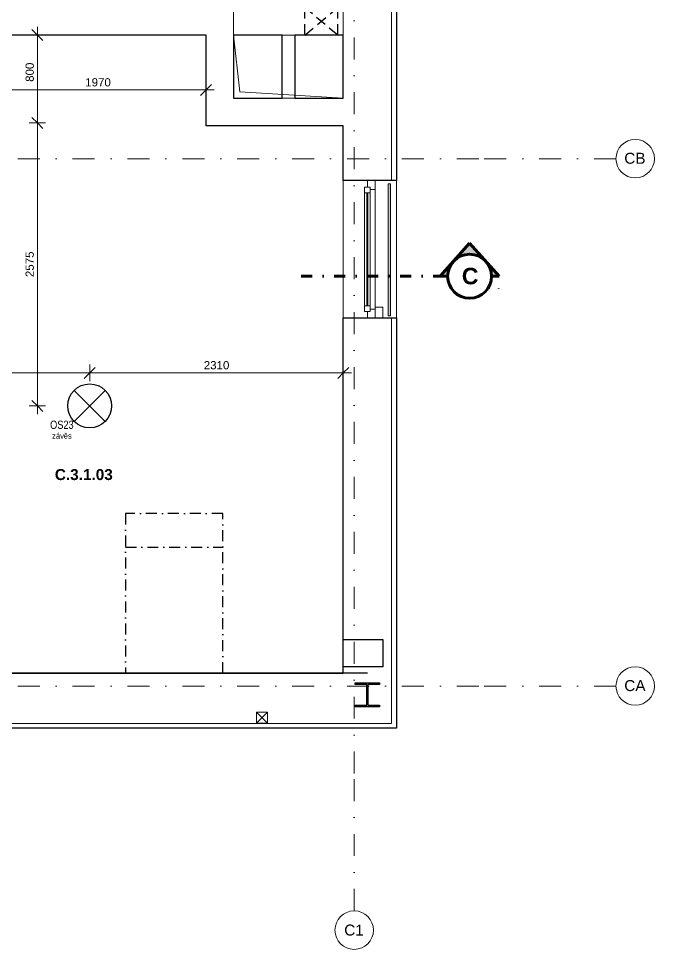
# Model space of a CAD drawing. Header units: millimetres. Extents: x -48393 to -1543, y -7799 to 13735.
# Drawn here: x -26393 to -20600, y -7799 to 673 of the extents above; entities that cross this region are included whole.
import ezdxf

# ---------------------------------------------------------------- set-up
doc = ezdxf.new("R2010")
doc.units = ezdxf.units.MM
for name, pattern in [('HA_Dash_3mm-S1mm', [150, 100, -50]), ('HA_DashDot_10mm-S3mm', [500, 200, -150, 0, -150]), ('HA_DashDot_4mm-S1mm', [200, 100, -50, 0, -50]), ('HA_DashDot_6mm-S2mm', [300, 100, -100, 0, -100])]:
    doc.linetypes.add(name, pattern=pattern)
for name, color, linetype, lineweight in [('-UNDERLAY_A-AREA-____-OTLN', 9, 'Continuous', 25), ('-UNDERLAY_A-FLOR-HRAL-OTLN', 9, 'Continuous', 9), ('-UNDERLAY_A-GENM-____-OTLN', 9, 'Continuous', 9), ('A-____-____-DIMS', 9, 'Continuous', 5), ('A-____-____-DIMS-50', 9, 'Continuous', 5), ('A-AREA-____-IDEN', 9, 'Continuous', 9), ('A-COLS-____-MCUT', 9, 'Continuous', 25), ('A-DETL-GENF-OTLN', 9, 'Continuous', 9), ('A-FLOR-____-MCUT', 9, 'Continuous', 25), ('A-FLOR-____-OTLN', 9, 'Continuous', 9), ('A-FLOR-____-OVHD', 9, 'HA_DashDot_4mm-S1mm', 25), ('A-GENM-____-MCUT', 9, 'HA_Dash_3mm-S1mm', 25), ('A-GENM-____-OTLN', 9, 'Continuous', 9), ('A-GLAZ-____-MCUT', 9, 'Continuous', 5), ('A-GLAZ-____-OTLN', 9, 'Continuous', 5), ('A-WALL-____-MCUT', 9, 'Continuous', 9), ('A-WALL-____-OTLN', 9, 'Continuous', 9), ('E-LITE-EQPM-IDEN', 9, 'Continuous', 9), ('E-LITE-EQPM-OTLN', 9, 'Continuous', 9), ('G-____-____-SYMB', 9, 'Continuous', 5), ('G-____-____-TEXT', 9, 'Continuous', 5), ('I-WALL-____-MCUT', 9, 'Continuous', 25), ('M-HVAC-DUCT-OTLN', 9, 'Continuous', 9), ('S-GRID-____-IDEN', 9, 'Continuous', 9), ('S-GRID-____-OTLN', 9, 'Continuous', 5)]:
    doc.layers.add(name, color=color, linetype=linetype, lineweight=lineweight)
doc.styles.add('Arial', font='arial.ttf', dxfattribs={"height": 100})
doc.styles.add('Arial_1', font='arial.ttf', dxfattribs={"height": 75})
doc.styles.add('Arial_2', font='arial.ttf', dxfattribs={"width": 0.8, "height": 75})
doc.styles.add('Arial_3', font='arial.ttf', dxfattribs={"height": 50})
doc.styles.add('Arial_B', font='arialbd.ttf', dxfattribs={"height": 100})
doc.styles.add('Arial_B_1', font='arialbd.ttf', dxfattribs={"height": 150})
doc.dimstyles.new('Inner_Dimensions', dxfattribs={"dimscale": 304.8, "dimtxt": 76.519455, "dimasz": 0.328084, "dimexe": 0.246063, "dimexo": 0.0625, "dimgap": 0.032808, "dimtad": 1, "dimdec": 0, "dimzin": 0, "dimdsep": 46, "dimtxsty": 'Arial_1', "dimblk1": 'OBLIQUE', "dimblk2": 'OBLIQUE', "dimsah": 1, "dimcen": 0.09, "dimdle": 0.246063, "dimazin": 0, "dimtfac": 1, "dimtdec": 4, "dimtix": 1, "dimtmove": 0, "dimatfit": 3, "dimfxl": 0.246063, "dimfxlon": 1, "dimtvp": 1, "dimtolj": 1, "dimtzin": 0, "dimlwd": 9, "dimlwe": 9, "dimarcsym": 2})
doc.dimstyles.new('Inner_Dimensions_1', dxfattribs={"dimscale": 304.8, "dimtxt": 76.519455, "dimasz": 0.328084, "dimexe": 0.246063, "dimexo": 0.0625, "dimgap": 0.032808, "dimtad": 1, "dimdec": 0, "dimzin": 0, "dimdsep": 46, "dimtxsty": 'Arial_1', "dimblk1": 'OBLIQUE', "dimblk2": 'OBLIQUE', "dimsah": 1, "dimcen": 0.09, "dimdle": 0.246063, "dimazin": 0, "dimtfac": 1, "dimtdec": 4, "dimtix": 1, "dimtmove": 2, "dimatfit": 3, "dimfxl": 0.246063, "dimfxlon": 1, "dimtvp": 1, "dimtolj": 1, "dimtzin": 0, "dimlwd": 9, "dimlwe": 9, "dimarcsym": 2})

# ---------------------------------------------------------------- blocks, each defined once
blk = doc.blocks.new('BD Libus_IFC_ifc-1-DPS_3NP-C')
at = {"layer": 'A-COLS-____-MCUT', "color": 7}
for p, q in [((-23324.9, -5387.8), (-23324.9, -5371.8)), ((-23324.9, -5371.8), (-23104.9, -5371.8)), ((-23219.7, -5387.8), (-23324.9, -5387.8)), ((-23219.7, -5575.8), (-23219.7, -5387.8)), ((-23104.9, -5387.8), (-23210.2, -5387.8)), ((-23210.2, -5387.8), (-23210.2, -5575.8)), ((-23104.9, -5371.8), (-23104.9, -5387.8)), ((-23324.9, -5591.8), (-23324.9, -5575.8)), ((-23324.9, -5575.8), (-23219.7, -5575.8)), ((-23210.2, -5575.8), (-23104.9, -5575.8)), ((-23104.9, -5575.8), (-23104.9, -5591.8)), ((-23104.9, -5591.8), (-23324.9, -5591.8))]:
    blk.add_line(p, q, dxfattribs=at)
at = {"layer": 'A-GENM-____-MCUT', "color": 7, "linetype": 'Continuous'}
for p, q in [((-23324.9, -5387.8), (-23324.9, -5371.8)), ((-23324.9, -5371.8), (-23104.9, -5371.8)), ((-23219.7, -5387.8), (-23324.9, -5387.8)), ((-23219.7, -5575.8), (-23219.7, -5387.8)), ((-23104.9, -5387.8), (-23210.2, -5387.8)), ((-23210.2, -5387.8), (-23210.2, -5575.8)), ((-23104.9, -5371.8), (-23104.9, -5387.8)), ((-23324.9, -5591.8), (-23324.9, -5575.8)), ((-23324.9, -5575.8), (-23219.7, -5575.8)), ((-23210.2, -5575.8), (-23104.9, -5575.8)), ((-23104.9, -5575.8), (-23104.9, -5591.8)), ((-23104.9, -5591.8), (-23324.9, -5591.8))]:
    blk.add_line(p, q, dxfattribs=at)
blk = doc.blocks.new('Railing - Railing-1635921-DPS_3NP-C')
at = {"layer": '-UNDERLAY_A-FLOR-HRAL-OTLN'}
blk.add_hatch(color=256, dxfattribs=at).paths.add_polyline_path([(-23024.9, -2031.8), (-23004.9, -2031.8), (-23004.9, -831.8), (-23024.9, -831.8)])
for p, q in [((-23024.9, -831.8), (-23004.9, -831.8)), ((-23024.9, -831.8), (-23024.9, -2031.8)), ((-23004.9, -2031.8), (-23004.9, -831.8)), ((-23004.9, -2031.8), (-23024.9, -2031.8))]:
    blk.add_line(p, q, dxfattribs=at)
blk = doc.blocks.new('HA_GM_Opening_Rectangle_WallBased - Default-2067239-DPS_3NP-C')
at = {"layer": 'A-GENM-____-MCUT'}
for p, q in [((275, 125), (-25, -125)), ((-25, 125), (275, -125)), ((-25, 125), (-25, -125)), ((-25, 125), (275, 125)), ((275, 125), (275, -125)), ((-25, -125), (275, -125))]:
    blk.add_line(p, q, dxfattribs=at)
blk = doc.blocks.new('HA_LF_GenericSymbol - OS23_pokoje-1614891-DPS_3NP-C')
at = {"layer": 'E-LITE-EQPM-OTLN', "color": 11, "lineweight": 25}
for p, q in [((141.4, 141.4), (-141.4, -141.4)), ((-141.4, 141.4), (141.4, -141.4))]:
    blk.add_line(p, q, dxfattribs=at)
blk.add_circle((0, 0), 200, dxfattribs=at)
blk = doc.blocks.new('HA_WD_SinglePanel - 1250x2100-2009252-DPS_3NP-C')
at = {"layer": 'A-GLAZ-____-MCUT'}
for p, q in [((-625, 70), (-545, 70)), ((-565, 0), (-625, 0)), ((-565, -25), (-565, 25)), ((-565, 25), (-515, 25)), ((-545, 70), (-545, 25)), ((-515, 25), (-515, -25)), ((515, 5), (-515, 5)), ((515, -25), (515, 25)), ((515, 25), (565, 25)), ((545, 25), (545, 70)), ((545, 70), (625, 70)), ((565, 25), (565, -25)), ((625, 0), (565, 0)), ((-515, -25), (-565, -25)), ((515, -5), (-515, -5)), ((565, -25), (515, -25))]:
    blk.add_line(p, q, dxfattribs=at)
at = {"layer": 'A-GLAZ-____-OTLN'}
for p, q in [((-565, 25), (-565, -25)), ((-565, 25), (565, 25)), ((-545, 70), (545, 70)), ((515, 25), (-515, 25)), ((565, 25), (565, -25)), ((565, -25), (-565, -25)), ((515, -25), (-515, -25))]:
    blk.add_line(p, q, dxfattribs=at)
blk = doc.blocks.new('HA_GM_Shaft_Rectangle - Default-2056145-DPS_3NP-C')
at = {"layer": 'A-DETL-GENF-OTLN'}
for p, q in [((57.5, -57.5), (575, 0)), ((0, -1000), (57.5, -57.5))]:
    blk.add_line(p, q, dxfattribs=at)
at = {"layer": 'A-GENM-____-OTLN'}
for p, q in [((0, -1000), (0, 0)), ((0, 0), (575, 0)), ((575, 0), (575, -1000)), ((575, -1000), (0, -1000))]:
    blk.add_line(p, q, dxfattribs=at)
blk = doc.blocks.new('VĚNEC OSA C1 - VĚNEC OSA C1-2082253-DPS_3NP-C')
at = {"layer": 'A-FLOR-____-MCUT'}
for p, q in [((-23434.9, -5226.8), (-23434.9, -4976.8)), ((-23434.9, -4976.8), (-23074.9, -4976.8)), ((-23074.9, -4976.8), (-23074.9, -5226.8)), ((-23074.9, -5226.8), (-23434.9, -5226.8))]:
    blk.add_line(p, q, dxfattribs=at)
at = {"layer": 'A-FLOR-____-OTLN'}
for p, q in [((-23434.9, -801.8), (-23434.9, -2051.8)), ((-23144.9, -1953.8), (-23074.9, -1953.8)), ((-23074.9, -2051.8), (-23074.9, -1953.8))]:
    blk.add_line(p, q, dxfattribs=at)
blk = doc.blocks.new('Grid - Radius 3_5mm-353793-DPS_3NP-C')
at = {"layer": 'S-GRID-____-IDEN'}
blk.add_circle((0, 0), 3.5, dxfattribs=at)
blk = doc.blocks.new('DIMBLOCK66-DPS_3NP-C')
at = {"layer": 'A-____-____-DIMS-50', "lineweight": 9, "transparency": 16777216}
for p, q in [((-26654.9, -51.4), (-26654.9, 98.6)), ((-24684.9, 98.6), (-24684.9, -51.4)), ((-24684.9, 23.6), (-24684.9, 98.6)), ((-26654.9, 23.6), (-26704.9, -26.4)), ((-26654.9, 23.6), (-26604.9, 73.6)), ((-26654.9, 23.6), (-24609.9, 23.6)), ((-26654.9, 23.6), (-26654.9, -51.4)), ((-24684.9, 23.6), (-24734.9, -26.4)), ((-24684.9, 23.6), (-24634.9, 73.6))]:
    blk.add_line(p, q, dxfattribs=at)
at = {"layer": 'A-____-____-DIMS-50', "color": 0, "lineweight": 9, "transparency": 16777216, "insert": (-25785.3, 131), "char_height": 75, "width": 276.883, "attachment_point": 1, "line_spacing_factor": 0.941778, "style": 'Arial_1'}
blk.add_mtext('1970', dxfattribs=at)
blk = doc.blocks.new('_Oblique')
at = {"color": 0, "linetype": 'ByBlock', "lineweight": -2}
blk.add_line((-0.5, -0.5), (0.5, 0.5), dxfattribs=at)
blk = doc.blocks.new('DIMBLOCK67-DPS_3NP-C')
at = {"layer": 'A-____-____-DIMS-50', "lineweight": 9, "transparency": 16777216}
for p, q in [((-26221.7, -276.8), (-26271.7, -226.8)), ((-26296.7, -276.8), (-26146.7, -276.8)), ((-26221.7, -276.8), (-26296.7, -276.8)), ((-26221.7, -2926.8), (-26221.7, -276.8)), ((-26221.7, -276.8), (-26171.7, -326.8)), ((-26146.7, -2851.8), (-26296.7, -2851.8)), ((-26221.7, -2851.8), (-26271.7, -2801.8)), ((-26221.7, -2851.8), (-26171.7, -2901.8)), ((-26221.7, -2851.8), (-26146.7, -2851.8))]:
    blk.add_line(p, q, dxfattribs=at)
at = {"layer": 'A-____-____-DIMS-50', "color": 0, "lineweight": 9, "transparency": 16777216, "insert": (-26329.1, -1679.7), "char_height": 75, "width": 276.883, "attachment_point": 1, "rotation": 90, "line_spacing_factor": 0.941778, "style": 'Arial_1'}
blk.add_mtext('2575', dxfattribs=at)
blk = doc.blocks.new('DIMBLOCK68-DPS_3NP-C')
at = {"layer": 'A-____-____-DIMS-50', "lineweight": 9, "transparency": 16777216}
for p, q in [((-26221.7, -276.8), (-26221.7, 598.2)), ((-26296.7, 523.2), (-26146.7, 523.2)), ((-26221.7, 523.2), (-26296.7, 523.2)), ((-26221.7, 523.2), (-26271.7, 573.2)), ((-26221.7, 523.2), (-26171.7, 473.2)), ((-26221.7, -276.8), (-26271.7, -226.8)), ((-26296.7, -276.8), (-26146.7, -276.8)), ((-26221.7, -276.8), (-26296.7, -276.8)), ((-26221.7, -276.8), (-26171.7, -326.8))]:
    blk.add_line(p, q, dxfattribs=at)
at = {"layer": 'A-____-____-DIMS-50', "color": 0, "lineweight": 9, "transparency": 16777216, "insert": (-26329.1, 97.8), "char_height": 75, "width": 207.662, "attachment_point": 1, "rotation": 90, "line_spacing_factor": 0.941778, "style": 'Arial_1'}
blk.add_mtext('800', dxfattribs=at)
blk = doc.blocks.new('DIMBLOCK69-DPS_3NP-C')
at = {"layer": 'A-____-____-DIMS-50', "lineweight": 9, "transparency": 16777216}
for p, q in [((-28049.9, -2476.4), (-28049.9, -2626.4)), ((-28049.9, -2551.4), (-28049.9, -2476.4)), ((-28049.9, -2551.4), (-27999.9, -2501.4)), ((-25744.9, -2626.4), (-25744.9, -2476.4)), ((-25744.9, -2551.4), (-25694.9, -2501.4)), ((-28124.9, -2551.4), (-25744.9, -2551.4)), ((-28049.9, -2551.4), (-28099.9, -2601.4)), ((-25744.9, -2551.4), (-25794.9, -2601.4)), ((-25744.9, -2551.4), (-25744.9, -2626.4))]:
    blk.add_line(p, q, dxfattribs=at)
at = {"layer": 'A-____-____-DIMS-50', "color": 0, "lineweight": 9, "transparency": 16777216, "insert": (-27012.8, -2444), "char_height": 75, "width": 276.883, "attachment_point": 1, "line_spacing_factor": 0.941778, "style": 'Arial_1'}
blk.add_mtext('2305', dxfattribs=at)
blk = doc.blocks.new('DIMBLOCK70-DPS_3NP-C')
at = {"layer": 'A-____-____-DIMS-50', "lineweight": 9, "transparency": 16777216}
for p, q in [((-25744.9, -2626.4), (-25744.9, -2476.4)), ((-25744.9, -2551.4), (-25694.9, -2501.4)), ((-23434.9, -2476.4), (-23434.9, -2626.4)), ((-23434.9, -2551.4), (-23434.9, -2476.4)), ((-23434.9, -2551.4), (-23384.9, -2501.4)), ((-25744.9, -2551.4), (-25794.9, -2601.4)), ((-25744.9, -2551.4), (-23359.9, -2551.4)), ((-25744.9, -2551.4), (-25744.9, -2626.4)), ((-23434.9, -2551.4), (-23484.9, -2601.4))]:
    blk.add_line(p, q, dxfattribs=at)
at = {"layer": 'A-____-____-DIMS-50', "color": 0, "lineweight": 9, "transparency": 16777216, "insert": (-24705.3, -2444), "char_height": 75, "width": 276.883, "attachment_point": 1, "line_spacing_factor": 0.941778, "style": 'Arial_1'}
blk.add_mtext('2310', dxfattribs=at)
blk = doc.blocks.new('Section - With Sheet Number-366786-DPS_3NP-C')
at = {"layer": 'G-____-____-SYMB'}
h = blk.add_hatch(color=256, dxfattribs=at)
edge = h.paths.add_edge_path()
edge.add_line((1.37, 0), (0, 0))
edge.add_arc((-4, 0), 4, 0, 180)
edge.add_line((-8, 0), (-9.37, 0))
edge.add_line((-9.37, 0), (-4, 6))
edge.add_line((-4, 6), (1.37, 0))
at = {"layer": 'G-____-____-SYMB', "lineweight": 100}
for p, q in [((-4, 6), (-9.37, 0)), ((1.37, 0), (-4, 6)), ((-9.37, 0), (-8, 0)), ((0, 0), (1.37, 0))]:
    blk.add_line(p, q, dxfattribs=at)
blk.add_circle((-4, 0), 4, dxfattribs=at)
blk.add_arc((-4, 0), 4, 0, 180, dxfattribs=at)

msp = doc.modelspace()

# ---------------------------------------------------------------- linework, layer by layer
at = {"layer": '-UNDERLAY_A-AREA-____-OTLN'}
msp.add_line((-23214.9, -5284.3), (-32574.9, -5284.3), dxfattribs=at)
at = {"layer": 'A-FLOR-____-OVHD'}
for p, q in [((-25419.7, -3831.9), (-25419.7, -5284.3)), ((-24532.3, -3831.9), (-25419.7, -3831.9)), ((-24532.3, -5284.3), (-24532.3, -3831.9)), ((-25419.7, -4137.4), (-24532.3, -4137.4))]:
    msp.add_line(p, q, dxfattribs=at)
at = {"layer": 'A-WALL-____-MCUT', "lineweight": 25}
for p, q in [((-22949.9, 2023.2), (-22949.9, -801.8)), ((-23434.9, -51.8), (-23434.9, 523.2)), ((-23434.9, -801.8), (-23434.9, -301.8)), ((-22949.9, -801.8), (-23434.9, -801.8)), ((-23434.9, -5284.3), (-23434.9, -2051.8)), ((-23434.9, -2051.8), (-22949.9, -2051.8)), ((-22949.9, -2051.8), (-22949.9, -5786.8)), ((-26692, -5284.3), (-23434.9, -5284.3)), ((-22949.9, -5786.8), (-26665, -5786.8))]:
    msp.add_line(p, q, dxfattribs=at)
at = {"layer": 'A-WALL-____-MCUT'}
for p, q in [((-24434.9, 773.2), (-24434.9, 523.2)), ((-23434.9, 523.2), (-23434.9, 773.2)), ((-23989.9, -51.8), (-23874.9, -51.8))]:
    msp.add_line(p, q, dxfattribs=at)
at = {"layer": 'A-WALL-____-OTLN'}
for p, q in [((-22994.9, 2023.2), (-22994.9, -801.8)), ((-23434.9, -801.8), (-23434.9, -2051.8)), ((-22949.9, -2051.8), (-22949.9, -801.8)), ((-22994.9, -2051.8), (-22994.9, -5741.8)), ((-22994.9, -5741.8), (-26665, -5741.8))]:
    msp.add_line(p, q, dxfattribs=at)
at = {"layer": 'G-____-____-SYMB', "linetype": 'HA_DashDot_6mm-S2mm', "lineweight": 100}
msp.add_line((-23816.7, -1671.8), (-22483.6, -1671.8), dxfattribs=at)
at = {"layer": 'I-WALL-____-MCUT'}
for p, q in [((-24684.9, 523.2), (-28609.9, 523.2)), ((-24684.9, -301.8), (-24684.9, 523.2)), ((-24434.9, 523.2), (-24434.9, -51.8)), ((-23989.9, 523.2), (-24434.9, 523.2)), ((-23989.9, -51.8), (-23989.9, 523.2)), ((-23434.9, 523.2), (-23874.9, 523.2)), ((-23874.9, 523.2), (-23874.9, -51.8)), ((-24434.9, -51.8), (-23989.9, -51.8)), ((-23874.9, -51.8), (-23434.9, -51.8)), ((-23434.9, -301.8), (-24684.9, -301.8))]:
    msp.add_line(p, q, dxfattribs=at)
at = {"layer": 'M-HVAC-DUCT-OTLN', "lineweight": 5}
for p, q in [((-24124.9, -5740.1), (-24224.9, -5640.1)), ((-24124.9, -5640.1), (-24224.9, -5740.1)), ((-24124.9, -5640.1), (-24224.9, -5640.1)), ((-24224.9, -5640.1), (-24224.9, -5740.1)), ((-24124.9, -5740.1), (-24124.9, -5640.1)), ((-24224.9, -5740.1), (-24124.9, -5740.1))]:
    msp.add_line(p, q, dxfattribs=at)
at = {"layer": 'S-GRID-____-OTLN', "linetype": 'HA_DashDot_10mm-S3mm', "lineweight": 9}
for p, q in [((-23334.9, -6198.9), (-23334.9, 12134.7)), ((-22199.7, -601.8), (-46792.8, -601.8)), ((-20949.7, -601.8), (-22199.7, -601.8)), ((-22199.7, -5401.8), (-46792.8, -5401.8)), ((-20949.7, -5401.8), (-22199.7, -5401.8)), ((-23334.9, -7448.9), (-23334.9, -6198.9))]:
    msp.add_line(p, q, dxfattribs=at)

# ---------------------------------------------------------------- block references
at = {"layer": '-UNDERLAY_A-FLOR-HRAL-OTLN'}
msp.add_blockref('Railing - Railing-1635921-DPS_3NP-C', (0, 0), dxfattribs=at)
at = {"layer": '-UNDERLAY_A-GENM-____-OTLN', "rotation": 180}
msp.add_blockref('HA_GM_Opening_Rectangle_WallBased - Default-2067239-DPS_3NP-C', (-23509.9, 648.2), dxfattribs=at)
at = {"lineweight": 5}
msp.add_blockref('BD Libus_IFC_ifc-1-DPS_3NP-C', (0, 0), dxfattribs=at)
at = {"layer": 'A-FLOR-____-OTLN'}
msp.add_blockref('VĚNEC OSA C1 - VĚNEC OSA C1-2082253-DPS_3NP-C', (0, 0), dxfattribs=at)
at = {"layer": 'A-GENM-____-OTLN', "lineweight": 5, "rotation": 89.9999999999996}
msp.add_blockref('HA_GM_Shaft_Rectangle - Default-2056145-DPS_3NP-C', (-24434.9, -51.8), dxfattribs=at)
at = {"layer": 'A-GLAZ-____-OTLN', "rotation": 269.9999999999999}
msp.add_blockref('HA_WD_SinglePanel - 1250x2100-2009252-DPS_3NP-C', (-23214.9, -1426.8), dxfattribs=at)
at = {"layer": 'E-LITE-EQPM-OTLN', "color": 11, "lineweight": 25}
msp.add_blockref('HA_LF_GenericSymbol - OS23_pokoje-1614891-DPS_3NP-C', (-25744.9, -2851.8), dxfattribs=at)
at = {"layer": 'G-____-____-SYMB', "lineweight": 100, "extrusion": (0, 0, -1), "xscale": 49.99999999999998, "yscale": 49.99999999999998, "zscale": 49.99999999999998}
msp.add_blockref('Section - With Sheet Number-366786-DPS_3NP-C', (22483.6, -1671.8), dxfattribs=at)
at = {"layer": 'S-GRID-____-IDEN', "xscale": 49.99999999999998, "yscale": 49.99999999999998, "zscale": 49.99999999999998, "rotation": 90}
for p in [(-20774.7, -601.8), (-20774.7, -5401.8)]:
    msp.add_blockref('Grid - Radius 3_5mm-353793-DPS_3NP-C', p, dxfattribs=at)
at = {"layer": 'S-GRID-____-IDEN', "xscale": 49.99999999999998, "yscale": 49.99999999999998, "zscale": 49.99999999999998}
msp.add_blockref('Grid - Radius 3_5mm-353793-DPS_3NP-C', (-23334.9, -7623.9), dxfattribs=at)

# ---------------------------------------------------------------- texts
at = {"layer": 'A-AREA-____-IDEN', "lineweight": 5, "insert": (-26062.4, -3427.1), "char_height": 100, "width": 653.375, "attachment_point": 1, "style": 'Arial_B'}
msp.add_mtext('C.3.1.03', dxfattribs=at)
at = {"layer": 'E-LITE-EQPM-IDEN', "lineweight": 5, "insert": (-26105.3, -2986.1), "char_height": 75, "width": 262.953, "attachment_point": 1, "style": 'Arial_2'}
msp.add_mtext('OS23', dxfattribs=at)
at = {"layer": 'G-____-____-SYMB', "attachment_point": 1}
for s, insert, char_height, width, style in [('\\fArial|b1|i0|c0|p34|;C', (-22354.3, -1595.2), 150, 184.388, 'Arial_B_1'), ('-', (-22030.2, -1752.2), 50, 28.059, 'Arial_3')]:
    msp.add_mtext(s, dxfattribs=dict(at, insert=insert, char_height=char_height, width=width, style=style))
at = {"layer": 'G-____-____-TEXT', "color": 11, "lineweight": 9, "char_height": 50, "attachment_point": 1, "style": 'Arial_3'}
for s, insert, width in [('záv', (-26088, -3099.6), 128.27), ('ěs', (-25982.1, -3099.6), 92.194)]:
    msp.add_mtext(s, dxfattribs=dict(at, insert=insert, width=width))
at = {"layer": 'S-GRID-____-IDEN', "lineweight": 5, "char_height": 100, "attachment_point": 1, "style": 'Arial'}
for s, insert, width in [('CB', (-20874.4, -547.9), 240.506), ('CA', (-20874.4, -5347.9), 240.506), ('C1', (-23425.8, -7573.2), 220.464)]:
    msp.add_mtext(s, dxfattribs=dict(at, insert=insert, width=width))

# ---------------------------------------------------------------- dimensions: what is measured, and where the dimension line sits
at = {"layer": 'A-____-____-DIMS', "lineweight": 9}
dim = msp.add_linear_dim(base=(-26221.7, 523.2), p1=(-26296.7, -276.8), p2=(-26296.7, 523.2), angle=90, dimstyle='Inner_Dimensions_1', override={"dimpost": '<>', "dimfxl": 800}, dxfattribs=at)
dim.commit()
dim.dimension.update_dxf_attribs({"geometry": 'DIMBLOCK68-DPS_3NP-C', "text_midpoint": (-26279.1, 201.6), "dimtype": 160, "text_rotation": 90})
for base, p1, p2, override, picture, middle in [((-24684.9, 23.6), (-26654.9, -51.4), (-24684.9, 98.6), {"dimpost": '<>', "dimfxl": 1975.702407}, 'DIMBLOCK66-DPS_3NP-C', (-25669.9, 71.9)), ((-25744.9, -2551.4), (-28049.9, -2476.4), (-25744.9, -2626.4), {"dimpost": '<>', "dimfxl": 2309.875538}, 'DIMBLOCK69-DPS_3NP-C', (-26897.4, -2503.1)), ((-23434.9, -2551.4), (-25744.9, -2626.4), (-23434.9, -2476.4), {"dimpost": '<>', "dimfxl": 2314.865007}, 'DIMBLOCK70-DPS_3NP-C', (-24589.9, -2503.1))]:
    dim = msp.add_linear_dim(base=base, p1=p1, p2=p2, dimstyle='Inner_Dimensions', override=override, dxfattribs=at)
    dim.commit()
    dim.dimension.update_dxf_attribs({"geometry": picture, "text_midpoint": middle})
dim = msp.add_linear_dim(base=(-26221.7, -276.8), p1=(-26146.7, -2851.8), p2=(-26296.7, -276.8), angle=90, dimstyle='Inner_Dimensions', override={"dimpost": '<>', "dimfxl": 2579.365232}, dxfattribs=at)
dim.commit()
dim.dimension.update_dxf_attribs({"geometry": 'DIMBLOCK67-DPS_3NP-C', "text_midpoint": (-26270, -1564.3)})

doc.saveas('drawing.dxf')
